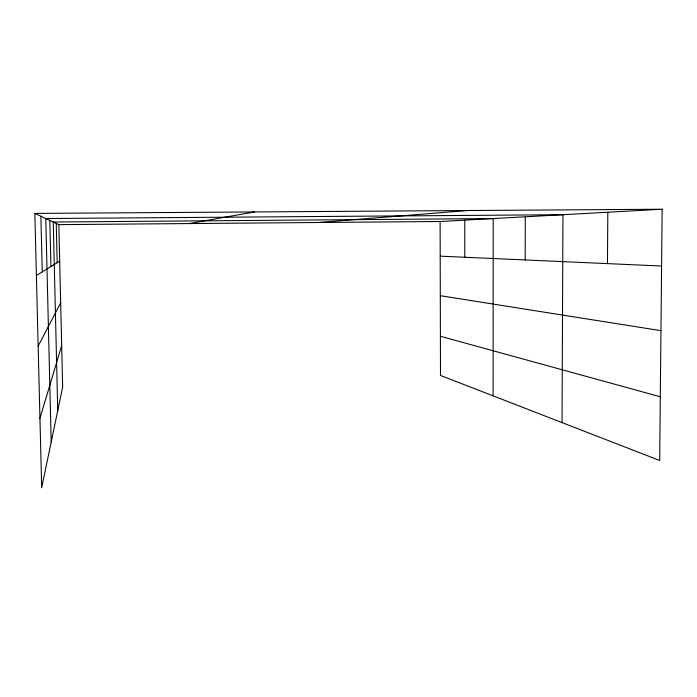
<?xml version="1.0" encoding="UTF-8"?>
<svg xmlns="http://www.w3.org/2000/svg" width="697" height="697" viewBox="0 0 697 697"><rect width="100%" height="100%" fill="white"/><g stroke="black" fill="none" stroke-linecap="round" stroke-linejoin="round"><path stroke-width="1.05" d="M493.11 395.861L493.197 218.562L53.251 222.021L57.746 410.524M525.181 259.946L525.277 216.793M562.043 422.6L562.949 214.711L45.775 218.527L51.203 441.994M607.462 263.614L607.81 212.228M662.15 209.231L659.676 460.482L440.495 375.448L440.121 221.498L662.15 209.231L34.85 213.413L41.672 487.769L62.652 386.966L58.827 224.634L34.85 213.413M39.947 418.278L61.676 345.651M38.152 346.104L60.665 302.89M36.392 275.498L59.681 261.192M189.209 223.563L254.457 211.949M318.773 222.491L467.365 210.529M58.827 224.634L440.121 221.498M440.208 256.156L661.592 266.027M440.304 295.694L660.956 330.666M440.399 336.259L660.303 396.776M56.248 223.423L57.18 262.725M49.827 220.426L50.942 266.559M40.879 216.236L42.247 271.908M464.777 220.13L464.821 257.254"/></g></svg>
